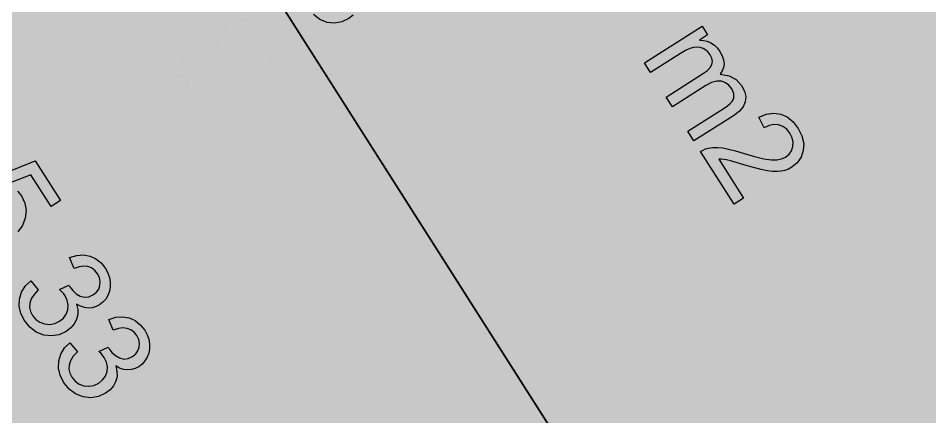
# Model space of a CAD drawing. Extents: x -5280327 to 29700, y -3925683 to 5564800.
# Drawn here: x 19315.3 to 19693.9, y 5087.6 to 5253.1 of the extents above; entities that cross this region are included whole.
import ezdxf

# ---------------------------------------------------------------- set-up
doc = ezdxf.new("R2010")
doc.units = 0
doc.linetypes.add('6', pattern=[2640.874023, 1320.437012, -1320.437012])
doc.layers.get('0').update_dxf_attribs({"linetype": 'CONTINUOUS'})
doc.layers.add('31_PREDIOS_TOTAL', color=7, linetype='CONTINUOUS')
doc.layers.add('LOTES', color=7, linetype='CONTINUOUS')

msp = doc.modelspace()

# ---------------------------------------------------------------- linework, layer by layer
at = {"color": 7, "linetype": '6', "const_width": 10343.08}
msp.add_lwpolyline([(0, 29405.62), (24528.32, 0)], dxfattribs=at)
msp.add_lwpolyline([(0, 29405.62), (24528.32, 0)], dxfattribs=at)
at = {"layer": '31_PREDIOS_TOTAL', "color": 7, "const_width": 0.00153}
for points in [[(19401.19, 5242), (19401.19, 5242), (19400.91, 5243.99), (19401, 5245.8), (19401.44, 5247.42), (19401.44, 5247.42), (19402.23, 5248.87), (19403.34, 5250.15), (19404.77, 5251.25), (19404.77, 5251.25), (19407.23, 5252.41), (19409.8, 5252.84), (19412.48, 5252.52), (19412.48, 5252.52), (19415.07, 5251.47), (19417.35, 5249.69), (19419.33, 5247.19), (19419.33, 5247.19), (19420.77, 5244.31), (19421.41, 5241.46), (19421.25, 5238.63), (19421.25, 5238.63), (19420.39, 5236.02), (19418.91, 5233.84), (19416.81, 5232.09), (19416.81, 5232.09), (19415.26, 5231.29), (19413.67, 5230.85), (19412.04, 5230.75), (19412.04, 5230.75), (19410.39, 5231.03), (19408.74, 5231.69), (19407.09, 5232.74), (19407.09, 5232.74), (19407.48, 5230.37), (19407.39, 5228.15), (19406.83, 5226.07), (19406.83, 5226.07), (19405.83, 5224.19), (19404.41, 5222.54), (19402.57, 5221.13), (19402.57, 5221.13), (19399.69, 5219.76), (19396.68, 5219.25), (19393.54, 5219.59), (19393.54, 5219.59), (19390.53, 5220.78), (19387.9, 5222.8), (19385.64, 5225.64), (19385.64, 5225.64), (19384.02, 5228.9), (19383.31, 5232.14), (19383.51, 5235.37), (19383.51, 5235.37), (19384.54, 5238.37), (19386.31, 5240.9), (19388.82, 5242.97), (19388.82, 5242.97), (19390.97, 5244.08), (19393.12, 5244.68), (19395.26, 5244.77), (19395.26, 5244.77), (19397.35, 5244.35), (19399.32, 5243.43), (19401.19, 5242)], [(19407.54, 5247.19), (19406.18, 5246.09), (19405.23, 5244.77), (19404.68, 5243.24), (19404.68, 5243.24), (19404.55, 5241.61), (19404.89, 5239.99), (19405.68, 5238.37), (19405.68, 5238.37), (19406.78, 5237.01), (19408.09, 5236.04), (19409.61, 5235.47), (19409.61, 5235.47), (19411.2, 5235.31), (19412.72, 5235.58), (19414.18, 5236.28), (19414.18, 5236.28), (19415.48, 5237.35), (19416.4, 5238.66), (19416.95, 5240.21), (19416.95, 5240.21), (19417.08, 5241.86), (19416.78, 5243.46), (19416.02, 5245.02), (19416.02, 5245.02), (19414.93, 5246.38), (19413.61, 5247.34), (19412.08, 5247.93), (19412.08, 5247.93), (19410.48, 5248.11), (19408.97, 5247.86), (19407.54, 5247.19)], [(19391.46, 5238.78), (19390.37, 5237.96), (19389.43, 5236.98), (19388.62, 5235.82), (19388.62, 5235.82), (19388.03, 5234.55), (19387.71, 5233.2), (19387.67, 5231.78), (19387.67, 5231.78), (19387.88, 5230.35), (19388.32, 5229), (19389, 5227.72), (19389, 5227.72), (19390.37, 5226.03), (19392.01, 5224.82), (19393.93, 5224.11), (19393.93, 5224.11), (19395.96, 5223.92), (19397.94, 5224.3), (19399.89, 5225.25), (19399.89, 5225.25), (19401.59, 5226.63), (19402.79, 5228.31), (19403.49, 5230.28), (19403.49, 5230.28), (19403.66, 5232.37), (19403.26, 5234.4), (19402.3, 5236.38), (19402.3, 5236.38), (19400.94, 5238.04), (19399.31, 5239.22), (19397.39, 5239.92), (19397.39, 5239.92), (19395.35, 5240.09), (19393.38, 5239.71), (19391.46, 5238.78)]]:
    msp.add_lwpolyline(points, dxfattribs=at)
at = {"layer": '31_PREDIOS_TOTAL', "color": 7}
for points in [[(19454.42, 5254.39, 33030.86), (19452.59, 5252.97, 33030.86), (19452.59, 5252.97, 33030.86), (19449.7, 5251.6, 33030.86), (19446.69, 5251.09, 33030.86), (19443.56, 5251.44, 33030.86), (19443.56, 5251.44, 33030.86), (19440.55, 5252.62, 33030.86), (19437.91, 5254.64, 33030.86)], [(19575.38, 5234.66, 33030.86), (19599.34, 5249.87, 33030.86), (19601.64, 5246.24, 33030.86), (19598.28, 5244.1, 33030.86), (19598.28, 5244.1, 33030.86), (19599.91, 5243.96, 33030.86), (19601.49, 5243.56, 33030.86), (19603.02, 5242.9, 33030.86), (19603.02, 5242.9, 33030.86), (19604.44, 5241.97, 33030.86), (19605.7, 5240.78, 33030.86), (19606.79, 5239.32, 33030.86), (19606.79, 5239.32, 33030.86), (19607.73, 5237.57, 33030.86), (19608.29, 5235.88, 33030.86), (19608.46, 5234.25, 33030.86), (19608.46, 5234.25, 33030.86), (19608.28, 5232.7, 33030.86), (19607.75, 5231.24, 33030.86), (19606.89, 5229.89, 33030.86), (19606.89, 5229.89, 33030.86), (19610.55, 5229.28, 33030.86), (19613.51, 5227.7, 33030.86), (19615.79, 5225.15, 33030.86), (19615.79, 5225.15, 33030.86), (19616.96, 5222.82, 33030.86), (19617.46, 5220.58, 33030.86), (19617.29, 5218.42, 33030.86), (19617.29, 5218.42, 33030.86), (19616.41, 5216.37, 33030.86), (19614.79, 5214.44, 33030.86), (19612.43, 5212.64, 33030.86), (19595.99, 5202.21, 33030.86), (19593.42, 5206.24, 33030.86), (19608.51, 5215.82, 33030.86), (19608.51, 5215.82, 33030.86), (19609.96, 5216.8, 33030.86), (19611.04, 5217.67, 33030.86), (19611.77, 5218.44, 33030.86), (19611.77, 5218.44, 33030.86), (19612.23, 5219.2, 33030.86), (19612.5, 5220.04, 33030.86), (19612.59, 5220.97, 33030.86), (19612.59, 5220.97, 33030.86), (19612.49, 5221.93, 33030.86), (19612.19, 5222.88, 33030.86), (19611.69, 5223.82, 33030.86), (19611.69, 5223.82, 33030.86), (19610.5, 5225.29, 33030.86), (19609.05, 5226.33, 33030.86), (19607.35, 5226.95, 33030.86), (19607.35, 5226.95, 33030.86), (19605.42, 5227.02, 33030.86), (19603.27, 5226.44, 33030.86), (19600.91, 5225.2, 33030.86), (19587, 5216.37, 33030.86), (19584.42, 5220.43, 33030.86), (19599.98, 5230.31, 33030.86), (19599.98, 5230.31, 33030.86), (19601.57, 5231.47, 33030.86), (19602.71, 5232.66, 33030.86), (19603.41, 5233.88, 33030.86), (19603.41, 5233.88, 33030.86), (19603.65, 5235.16, 33030.86), (19603.42, 5236.53, 33030.86), (19602.7, 5237.99, 33030.86), (19602.7, 5237.99, 33030.86), (19601.9, 5239.04, 33030.86), (19600.92, 5239.9, 33030.86), (19599.79, 5240.58, 33030.86), (19599.79, 5240.58, 33030.86), (19598.54, 5241.02, 33030.86), (19597.21, 5241.17, 33030.86), (19595.81, 5241.02, 33030.86), (19595.81, 5241.02, 33030.86), (19594.25, 5240.54, 33030.86), (19592.45, 5239.69, 33030.86), (19590.39, 5238.49, 33030.86), (19577.96, 5230.6, 33030.86), (19575.38, 5234.66, 33030.86)], [(19616.54, 5178.45, 33030.86), (19612.64, 5175.97, 33030.86), (19598.76, 5197.83, 33030.86), (19598.76, 5197.83, 33030.86), (19599.75, 5198.41, 33030.86), (19600.79, 5198.85, 33030.86), (19601.88, 5199.15, 33030.86), (19601.88, 5199.15, 33030.86), (19603.79, 5199.42, 33030.86), (19605.82, 5199.46, 33030.86), (19607.98, 5199.26, 33030.86), (19607.98, 5199.26, 33030.86), (19610.39, 5198.82, 33030.86), (19613.18, 5198.11, 33030.86), (19616.36, 5197.13, 33030.86), (19616.36, 5197.13, 33030.86), (19621.14, 5195.67, 33030.86), (19625.01, 5194.72, 33030.86), (19627.99, 5194.29, 33030.86), (19627.99, 5194.29, 33030.86), (19630.34, 5194.31, 33030.86), (19632.37, 5194.71, 33030.86), (19634.07, 5195.5, 33030.86), (19634.07, 5195.5, 33030.86), (19635.48, 5196.66, 33030.86), (19636.47, 5198.09, 33030.86), (19637.05, 5199.81, 33030.86), (19637.05, 5199.81, 33030.86), (19637.17, 5201.66, 33030.86), (19636.77, 5203.51, 33030.86), (19635.85, 5205.36, 33030.86), (19635.85, 5205.36, 33030.86), (19634.5, 5207.06, 33030.86), (19632.92, 5208.25, 33030.86), (19631.11, 5208.93, 33030.86), (19631.11, 5208.93, 33030.86), (19629.17, 5209.07, 33030.86), (19627.17, 5208.64, 33030.86), (19625.11, 5207.62, 33030.86), (19622.89, 5212.07, 33030.86), (19622.89, 5212.07, 33030.86), (19626.1, 5213.34, 33030.86), (19629.16, 5213.77, 33030.86), (19632.05, 5213.36, 33030.86), (19632.05, 5213.36, 33030.86), (19634.73, 5212.14, 33030.86), (19637.14, 5210.16, 33030.86), (19639.27, 5207.4, 33030.86), (19639.27, 5207.4, 33030.86), (19640.85, 5204.26, 33030.86), (19641.56, 5201.19, 33030.86), (19641.41, 5198.19, 33030.86), (19641.41, 5198.19, 33030.86), (19640.49, 5195.45, 33030.86), (19638.9, 5193.14, 33030.86), (19636.63, 5191.27, 33030.86), (19636.63, 5191.27, 33030.86), (19635.26, 5190.52, 33030.86), (19633.79, 5189.97, 33030.86), (19632.21, 5189.6, 33030.86), (19632.21, 5189.6, 33030.86), (19630.49, 5189.44, 33030.86), (19628.58, 5189.48, 33030.86), (19626.46, 5189.73, 33030.86), (19626.46, 5189.73, 33030.86), (19623.9, 5190.26, 33030.86), (19620.64, 5191.11, 33030.86), (19616.67, 5192.3, 33030.86), (19616.67, 5192.3, 33030.86), (19613.48, 5193.29, 33030.86), (19611.11, 5193.97, 33030.86), (19609.53, 5194.35, 33030.86), (19609.53, 5194.35, 33030.86), (19608.39, 5194.54, 33030.86), (19607.29, 5194.64, 33030.86), (19606.25, 5194.67, 33030.86), (19616.54, 5178.45, 33030.86)], [(19303.33, 5186.28, 33030.86), (19322.35, 5193.86, 33030.86), (19332.79, 5177.41, 33030.86), (19328.91, 5174.95, 33030.86), (19320.53, 5188.14, 33030.86), (19310.52, 5184.29, 33030.86)], [(19314.96, 5181.36, 33030.86), (19316.56, 5179.35, 33030.86), (19316.56, 5179.35, 33030.86), (19317.96, 5176.41, 33030.86), (19318.51, 5173.34, 33030.86), (19318.2, 5170.14, 33030.86), (19318.2, 5170.14, 33030.86), (19317.05, 5167.1, 33030.86), (19315.11, 5164.47, 33030.86)], [(19320.44, 5144.07, 33030.86), (19323.56, 5140.35, 33030.86), (19323.56, 5140.35, 33030.86), (19321.84, 5138.45, 33030.86), (19320.68, 5136.61, 33030.86), (19320.1, 5134.82, 33030.86), (19320.1, 5134.82, 33030.86), (19320.01, 5133.08, 33030.86), (19320.37, 5131.39, 33030.86), (19321.17, 5129.76, 33030.86), (19321.17, 5129.76, 33030.86), (19322.54, 5128.09, 33030.86), (19324.23, 5126.89, 33030.86), (19326.23, 5126.18, 33030.86), (19326.23, 5126.18, 33030.86), (19328.35, 5125.99, 33030.86), (19330.41, 5126.37, 33030.86), (19332.4, 5127.33, 33030.86), (19332.4, 5127.33, 33030.86), (19334.03, 5128.64, 33030.86), (19335.18, 5130.23, 33030.86), (19335.85, 5132.08, 33030.86), (19335.85, 5132.08, 33030.86), (19336.02, 5134.05, 33030.86), (19335.64, 5135.98, 33030.86), (19334.72, 5137.88, 33030.86), (19334.72, 5137.88, 33030.86), (19334.14, 5138.68, 33030.86), (19333.39, 5139.54, 33030.86), (19332.45, 5140.46, 33030.86), (19336.3, 5142.27, 33030.86), (19336.3, 5142.27, 33030.86), (19336.43, 5142, 33030.86), (19336.56, 5141.77, 33030.86), (19336.67, 5141.59, 33030.86), (19336.67, 5141.59, 33030.86), (19337.88, 5140.01, 33030.86), (19339.32, 5138.74, 33030.86), (19340.99, 5137.78, 33030.86), (19340.99, 5137.78, 33030.86), (19342.78, 5137.3, 33030.86), (19344.61, 5137.49, 33030.86), (19346.48, 5138.35, 33030.86), (19346.48, 5138.35, 33030.86), (19347.77, 5139.41, 33030.86), (19348.69, 5140.7, 33030.86), (19349.22, 5142.21, 33030.86), (19349.22, 5142.21, 33030.86), (19349.33, 5143.83, 33030.86), (19348.99, 5145.44, 33030.86), (19348.21, 5147.04, 33030.86), (19348.21, 5147.04, 33030.86), (19347.09, 5148.43, 33030.86), (19345.76, 5149.43, 33030.86), (19344.21, 5150.04, 33030.86), (19344.21, 5150.04, 33030.86), (19342.46, 5150.24, 33030.86), (19340.55, 5149.97, 33030.86), (19338.46, 5149.24, 33030.86), (19336.6, 5153.76, 33030.86), (19336.6, 5153.76, 33030.86), (19339.57, 5154.65, 33030.86), (19342.39, 5154.86, 33030.86), (19345.08, 5154.39, 33030.86), (19345.08, 5154.39, 33030.86), (19347.53, 5153.28, 33030.86), (19349.67, 5151.57, 33030.86), (19351.49, 5149.25, 33030.86), (19351.49, 5149.25, 33030.86), (19352.47, 5147.41, 33030.86), (19353.14, 5145.51, 33030.86), (19353.49, 5143.53, 33030.86), (19353.49, 5143.53, 33030.86), (19353.51, 5141.58, 33030.86), (19353.19, 5139.75, 33030.86), (19352.53, 5138.03, 33030.86), (19352.53, 5138.03, 33030.86), (19351.59, 5136.5, 33030.86), (19350.43, 5135.19, 33030.86), (19349.03, 5134.12, 33030.86), (19349.03, 5134.12, 33030.86), (19347.57, 5133.37, 33030.86), (19346.02, 5132.93, 33030.86), (19344.4, 5132.79, 33030.86), (19344.4, 5132.79, 33030.86), (19342.74, 5132.99, 33030.86), (19341.09, 5133.53, 33030.86), (19339.44, 5134.42, 33030.86), (19339.44, 5134.42, 33030.86), (19339.98, 5132.23, 33030.86), (19340.01, 5130.11, 33030.86), (19339.53, 5128.09, 33030.86), (19339.53, 5128.09, 33030.86), (19338.56, 5126.21, 33030.86), (19337.13, 5124.54, 33030.86), (19335.22, 5123.08, 33030.86), (19335.22, 5123.08, 33030.86), (19332.26, 5121.69, 33030.86), (19329.15, 5121.19, 33030.86), (19325.88, 5121.57, 33030.86), (19325.88, 5121.57, 33030.86), (19322.75, 5122.8, 33030.86), (19320.06, 5124.83, 33030.86), (19317.8, 5127.65, 33030.86), (19317.8, 5127.65, 33030.86), (19316.35, 5130.57, 33030.86), (19315.68, 5133.53, 33030.86), (19315.8, 5136.52, 33030.86), (19315.8, 5136.52, 33030.86), (19316.66, 5139.37, 33030.86), (19318.21, 5141.89, 33030.86), (19320.44, 5144.07, 33030.86)], [(19336.75, 5118.38, 33030.86), (19339.87, 5114.66, 33030.86), (19339.87, 5114.66, 33030.86), (19338.15, 5112.76, 33030.86), (19336.99, 5110.92, 33030.86), (19336.4, 5109.13, 33030.86), (19336.4, 5109.13, 33030.86), (19336.32, 5107.39, 33030.86), (19336.68, 5105.7, 33030.86), (19337.48, 5104.07, 33030.86), (19337.48, 5104.07, 33030.86), (19338.85, 5102.4, 33030.86), (19340.54, 5101.2, 33030.86), (19342.54, 5100.49, 33030.86), (19342.54, 5100.49, 33030.86), (19344.66, 5100.3, 33030.86), (19346.72, 5100.68, 33030.86), (19348.71, 5101.64, 33030.86), (19348.71, 5101.64, 33030.86), (19350.33, 5102.95, 33030.86), (19351.48, 5104.54, 33030.86), (19352.16, 5106.39, 33030.86), (19352.16, 5106.39, 33030.86), (19352.32, 5108.36, 33030.86), (19351.95, 5110.29, 33030.86), (19351.03, 5112.19, 33030.86), (19351.03, 5112.19, 33030.86), (19350.45, 5112.99, 33030.86), (19349.69, 5113.85, 33030.86), (19348.76, 5114.77, 33030.86), (19352.61, 5116.58, 33030.86), (19352.61, 5116.58, 33030.86), (19352.74, 5116.31, 33030.86), (19352.87, 5116.08, 33030.86), (19352.98, 5115.9, 33030.86), (19352.98, 5115.9, 33030.86), (19354.19, 5114.32, 33030.86), (19355.63, 5113.05, 33030.86), (19357.29, 5112.09, 33030.86), (19357.29, 5112.09, 33030.86), (19359.09, 5111.61, 33030.86), (19360.92, 5111.8, 33030.86), (19362.78, 5112.66, 33030.86), (19362.78, 5112.66, 33030.86), (19364.08, 5113.72, 33030.86), (19364.99, 5115.01, 33030.86), (19365.52, 5116.52, 33030.86), (19365.52, 5116.52, 33030.86), (19365.64, 5118.14, 33030.86), (19365.3, 5119.75, 33030.86), (19364.51, 5121.35, 33030.86), (19364.51, 5121.35, 33030.86), (19363.4, 5122.74, 33030.86), (19362.07, 5123.74, 33030.86), (19360.52, 5124.35, 33030.86), (19360.52, 5124.35, 33030.86), (19358.77, 5124.55, 33030.86), (19356.85, 5124.28, 33030.86), (19354.76, 5123.55, 33030.86), (19352.91, 5128.07, 33030.86), (19352.91, 5128.07, 33030.86), (19355.87, 5128.96, 33030.86), (19358.7, 5129.17, 33030.86), (19361.38, 5128.7, 33030.86), (19361.38, 5128.7, 33030.86), (19363.84, 5127.59, 33030.86), (19365.97, 5125.88, 33030.86), (19367.79, 5123.56, 33030.86), (19367.79, 5123.56, 33030.86), (19368.78, 5121.72, 33030.86), (19369.45, 5119.81, 33030.86), (19369.8, 5117.84, 33030.86), (19369.8, 5117.84, 33030.86), (19369.82, 5115.89, 33030.86), (19369.5, 5114.06, 33030.86), (19368.84, 5112.34, 33030.86), (19368.84, 5112.34, 33030.86), (19367.9, 5110.81, 33030.86), (19366.73, 5109.5, 33030.86), (19365.34, 5108.43, 33030.86), (19365.34, 5108.43, 33030.86), (19363.87, 5107.68, 33030.86), (19362.33, 5107.24, 33030.86), (19360.71, 5107.1, 33030.86), (19360.71, 5107.1, 33030.86), (19359.05, 5107.3, 33030.86), (19357.4, 5107.84, 33030.86), (19355.75, 5108.73, 33030.86), (19355.75, 5108.73, 33030.86), (19356.29, 5106.54, 33030.86), (19356.31, 5104.42, 33030.86), (19355.83, 5102.4, 33030.86), (19355.83, 5102.4, 33030.86), (19354.87, 5100.52, 33030.86), (19353.43, 5098.85, 33030.86), (19351.53, 5097.39, 33030.86), (19351.53, 5097.39, 33030.86), (19348.57, 5096, 33030.86), (19345.45, 5095.5, 33030.86), (19342.18, 5095.88, 33030.86), (19342.18, 5095.88, 33030.86), (19339.06, 5097.11, 33030.86), (19336.36, 5099.14, 33030.86), (19334.11, 5101.96, 33030.86), (19334.11, 5101.96, 33030.86), (19332.66, 5104.88, 33030.86), (19331.99, 5107.84, 33030.86), (19332.11, 5110.83, 33030.86), (19332.11, 5110.83, 33030.86), (19332.97, 5113.68, 33030.86), (19334.51, 5116.2, 33030.86), (19336.75, 5118.38, 33030.86)]]:
    msp.add_polyline3d(points, dxfattribs=at)
at = {"layer": 'LOTES', "color": 7}
for points in [[(19402.91, 5802.99, 33030.86), (19181.96, 5639.55, 33030.86), (19619.16, 4952.96, 33030.86), (19840.96, 5115.05, 33030.86), (19402.91, 5802.99, 33030.86)], [(19181.96, 5639.55, 33030.86), (18961.02, 5476.12, 33030.86), (19397.35, 4790.86, 33030.86), (19619.16, 4952.96, 33030.86), (19181.96, 5639.55, 33030.86)], [(19181.96, 5639.55, 66061.73), (20002.87, 4350.36, 66061.73)]]:
    msp.add_polyline3d(points, dxfattribs=at)

doc.saveas('drawing.dxf')
